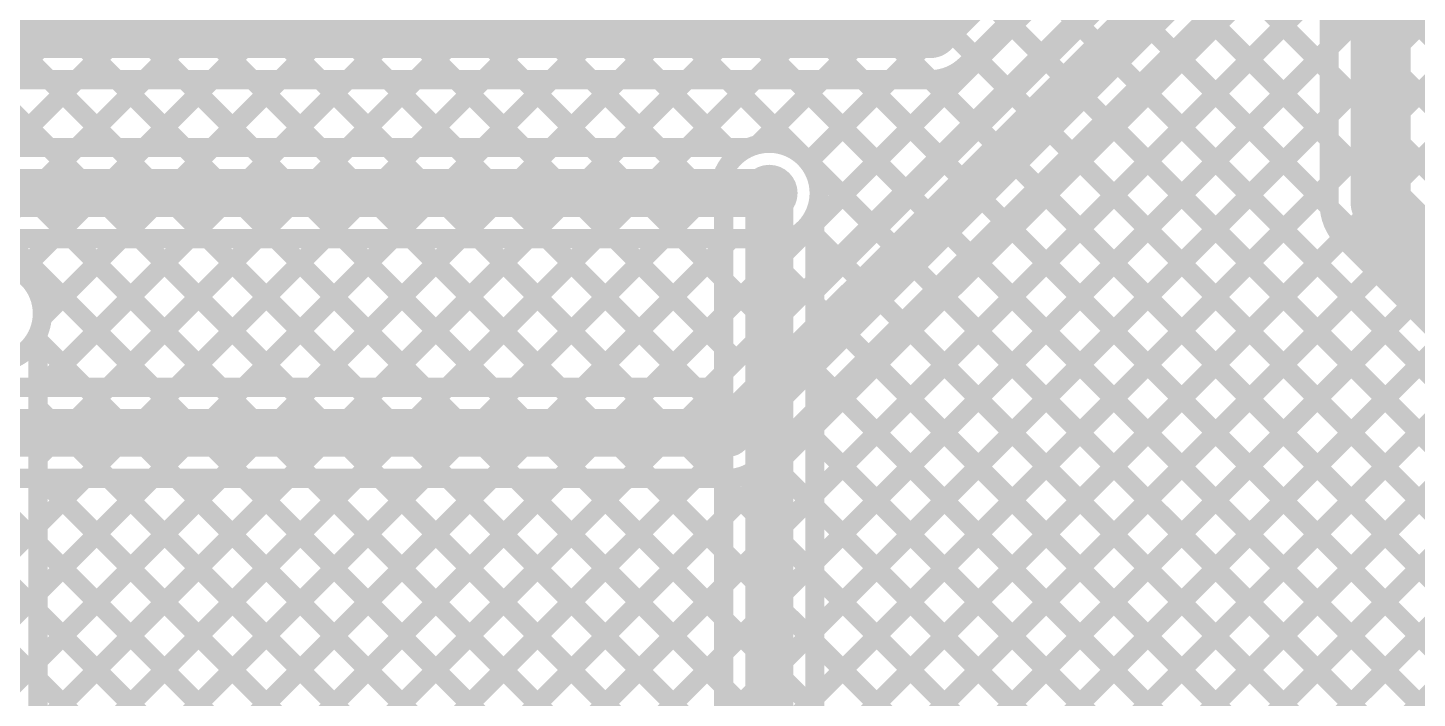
# Model space of a CAD drawing. Header units: millimetres. Extents: x -0.08 to 7.12, y -0.08 to 3.98.
# Drawn here: x 5.116 to 5.695, y 2.919 to 3.199 of the extents above; entities that cross this region are included whole.
import ezdxf

# ---------------------------------------------------------------- set-up
doc = ezdxf.new("R2010")
doc.units = ezdxf.units.MM
doc.header["$MEASUREMENT"] = 0
for name, color, linetype in [('BottomLayer', 5, 'Continuous'), ('TopLayer', 1, 'Continuous'), ('ViaHoleLayer', 16, 'Continuous')]:
    doc.layers.add(name, color=color, linetype=linetype)

msp = doc.modelspace()

# ---------------------------------------------------------------- hatches: boundary and pattern name
at = {"layer": 'BottomLayer'}
h = msp.add_hatch(color=5, dxfattribs=at)
edge = h.paths.add_edge_path()
edge.add_arc((5.425, 3.1302), 0.01181, 0, 360)
at = {"layer": 'TopLayer'}
h = msp.add_hatch(color=1, dxfattribs=at)
edge = h.paths.add_edge_path()
edge.add_arc((5.425, 3.1302), 0.01181, 0, 360)
at = {"layer": 'ViaHoleLayer'}
h = msp.add_hatch(color=16, dxfattribs=at)
edge = h.paths.add_edge_path()
edge.add_arc((5.425, 3.1302), 0.00591, 0, 360)

# ---------------------------------------------------------------- linework, layer by layer
at = {"layer": 'BottomLayer'}
for points, const_width in [([(5.68, 3.126), (5.68, 3.6)], 0.025), ([(5.492, 3.199), (5.646, 3.353)], 0.025), ([(5.5072, 3.1838), (5.6585, 3.33509)], 0.008), ([(5.6585, 3.126), (5.6585, 3.33509)], 0.008), ([(5.37554, 3.0492), (5.6585, 3.33216)], 0.008), ([(4.82251, 2.41132), (5.6585, 3.24731)], 0.008), ([(5.39993, 3.0492), (5.60036, 3.24963)], 0.008), ([(5.4078, 3.0302), (5.6198, 3.2422)], 0.02), ([(4.8508, 2.41132), (5.6585, 3.21902)], 0.008), ([(5.42127, 3.01679), (5.62723, 3.22276)], 0.008), ([(5.53901, 3.2156), (5.55267, 3.20194)], 0.008), ([(5.62197, 3.21749), (5.6585, 3.18096)], 0.008), ([(4.477, 3.199), (5.492, 3.199)], 0.025), ([(5.52486, 3.20146), (5.53853, 3.18779)], 0.008), ([(5.60783, 3.20335), (5.6585, 3.15268)], 0.008), ([(4.87908, 2.41132), (5.6585, 3.19074)], 0.008), ([(5.59368, 3.18921), (5.65857, 3.12433)], 0.008), ([(5.51072, 3.18732), (5.52439, 3.17365)], 0.008), ([(4.48591, 3.1775), (5.492, 3.1775)], 0.008), ([(5.09627, 3.1775), (5.12458, 3.1492)], 0.008), ([(5.10784, 3.1492), (5.13614, 3.1775)], 0.008), ([(5.12456, 3.1775), (5.15286, 3.1492)], 0.008), ([(5.13612, 3.1492), (5.16443, 3.1775)], 0.008), ([(5.15284, 3.1775), (5.18115, 3.1492)], 0.008), ([(5.16441, 3.1492), (5.19271, 3.1775)], 0.008), ([(5.18113, 3.1775), (5.20943, 3.1492)], 0.008), ([(5.19269, 3.1492), (5.221, 3.1775)], 0.008), ([(5.20941, 3.1775), (5.23771, 3.1492)], 0.008), ([(5.22098, 3.1492), (5.24928, 3.1775)], 0.008), ([(5.2377, 3.1775), (5.266, 3.1492)], 0.008), ([(5.24926, 3.1492), (5.27756, 3.1775)], 0.008), ([(5.26598, 3.1775), (5.29428, 3.1492)], 0.008), ([(5.27755, 3.1492), (5.30585, 3.1775)], 0.008), ([(5.29426, 3.1775), (5.32257, 3.1492)], 0.008), ([(5.30583, 3.1492), (5.33413, 3.1775)], 0.008), ([(5.32255, 3.1775), (5.35085, 3.1492)], 0.008), ([(5.33411, 3.1492), (5.36242, 3.1775)], 0.008), ([(5.35083, 3.1775), (5.37914, 3.1492)], 0.008), ([(5.3624, 3.1492), (5.3907, 3.1775)], 0.008), ([(5.37912, 3.1775), (5.40742, 3.1492)], 0.008), ([(5.39068, 3.1492), (5.41899, 3.1775)], 0.008), ([(5.4074, 3.1775), (5.46782, 3.11708)], 0.008), ([(5.42022, 3.15045), (5.44727, 3.1775)], 0.008), ([(5.43569, 3.1775), (5.48196, 3.13122)], 0.008), ([(5.44125, 3.1432), (5.47555, 3.1775)], 0.008), ([(5.46397, 3.1775), (5.4961, 3.14537)], 0.008), ([(5.49225, 3.1775), (5.51025, 3.15951)], 0.008), ([(5.57954, 3.17507), (6.38901, 2.3656)], 0.008), ([(4.90736, 2.41132), (5.6585, 3.16246)], 0.008), ([(5.5654, 3.16092), (6.38901, 2.33731)], 0.008), ([(4.64329, 3.1492), (5.41651, 3.1492)], 0.008), ([(5.55126, 3.14678), (6.38901, 2.30903)], 0.008), ([(4.6348, 3.1302), (5.425, 3.1302)], 0.02), ([(4.93565, 2.41132), (5.6585, 3.13417)], 0.008), ([(5.53712, 3.13264), (6.807, 1.86275)], 0.008), ([(5.68, 3.126), (6.2065, 2.5995)], 0.025), ([(5.44041, 3.11621), (5.45368, 3.10294)], 0.008), ([(5.52297, 3.1185), (6.807, 1.83447)], 0.008), ([(4.64329, 3.1112), (5.41651, 3.1112)], 0.008), ([(4.96393, 2.41132), (5.66412, 3.11151)], 0.008), ([(5.10602, 3.1112), (5.16802, 3.0492)], 0.008), ([(5.11253, 3.09732), (5.12641, 3.1112)], 0.008), ([(5.12098, 3.0492), (5.18298, 3.1112)], 0.008), ([(5.12174, 3.07824), (5.15469, 3.1112)], 0.008), ([(5.13429, 3.1112), (5.19629, 3.0492)], 0.008), ([(5.14926, 3.0492), (5.21126, 3.1112)], 0.008), ([(5.16258, 3.1112), (5.22458, 3.0492)], 0.008), ([(5.17755, 3.0492), (5.23955, 3.1112)], 0.008), ([(5.19086, 3.1112), (5.25286, 3.0492)], 0.008), ([(5.20583, 3.0492), (5.26783, 3.1112)], 0.008), ([(5.21915, 3.1112), (5.28115, 3.0492)], 0.008), ([(5.23411, 3.0492), (5.29611, 3.1112)], 0.008), ([(5.24743, 3.1112), (5.30943, 3.0492)], 0.008), ([(5.2624, 3.0492), (5.3244, 3.1112)], 0.008), ([(5.27571, 3.1112), (5.33771, 3.0492)], 0.008), ([(5.29068, 3.0492), (5.35268, 3.1112)], 0.008), ([(5.304, 3.1112), (5.366, 3.0492)], 0.008), ([(5.31897, 3.0492), (5.38097, 3.1112)], 0.008), ([(5.33228, 3.1112), (5.39428, 3.0492)], 0.008), ([(5.34725, 3.0492), (5.40925, 3.1112)], 0.008), ([(5.36057, 3.1112), (5.41125, 3.06051)], 0.008), ([(5.38885, 3.1112), (5.42539, 3.07466)], 0.008), ([(5.41758, 3.11075), (5.43953, 3.0888)], 0.008), ([(5.6648, 3.1108), (6.1913, 2.5843)], 0.008), ([(5.50883, 3.10435), (6.807, 1.80619)], 0.008), ([(4.99222, 2.41132), (5.67825, 3.09735)], 0.008), ([(5.49469, 3.09021), (6.807, 1.7779)], 0.008), ([(5.0205, 2.41132), (5.69239, 3.08321)], 0.008), ([(5.48055, 3.07607), (6.807, 1.74962)], 0.008), ([(5.04879, 2.41132), (5.70653, 3.06906)], 0.008), ([(5.11914, 3.06979), (5.13973, 3.0492)], 0.008), ([(5.4664, 3.06193), (6.807, 1.72133)], 0.008), ([(5.07707, 2.41132), (5.72067, 3.05492)], 0.008), ([(4.64329, 3.0492), (5.39993, 3.0492)], 0.008), ([(5.45226, 3.04779), (6.807, 1.69305)], 0.008), ([(5.10535, 2.41132), (5.73481, 3.04078)], 0.008), ([(4.6348, 3.0302), (5.4078, 3.0302)], 0.02), ([(5.43812, 3.03364), (6.227, 2.24476)], 0.008), ([(5.13364, 2.41132), (5.74896, 3.02664)], 0.008), ([(5.42398, 3.0195), (6.20248, 2.241)], 0.008), ([(4.53967, 2.41132), (5.13955, 3.0112)], 0.008), ([(4.56795, 2.41132), (5.16783, 3.0112)], 0.008), ([(4.59624, 2.41132), (5.19611, 3.0112)], 0.008), ([(4.62452, 2.41132), (5.2244, 3.0112)], 0.008), ([(4.64329, 3.0112), (5.4078, 3.0112)], 0.008), ([(4.65281, 2.41132), (5.25268, 3.0112)], 0.008), ([(4.68109, 2.41132), (5.28097, 3.0112)], 0.008), ([(4.70937, 2.41132), (5.30925, 3.0112)], 0.008), ([(4.73766, 2.41132), (5.33754, 3.0112)], 0.008), ([(4.76594, 2.41132), (5.36582, 3.0112)], 0.008), ([(4.79423, 2.41132), (5.3941, 3.0112)], 0.008), ([(5.03631, 3.0112), (5.80651, 2.241)], 0.008), ([(5.06459, 3.0112), (5.83479, 2.241)], 0.008), ([(5.09288, 3.0112), (5.86308, 2.241)], 0.008), ([(5.12116, 3.0112), (5.89136, 2.241)], 0.008), ([(5.14945, 3.0112), (5.91964, 2.241)], 0.008), ([(5.16192, 2.41132), (5.7631, 3.0125)], 0.008), ([(5.17773, 3.0112), (5.94793, 2.241)], 0.008), ([(5.20602, 3.0112), (5.97621, 2.241)], 0.008), ([(5.23429, 3.0112), (6.00449, 2.241)], 0.008), ([(5.26258, 3.0112), (6.03277, 2.241)], 0.008), ([(5.29086, 3.0112), (6.06106, 2.241)], 0.008), ([(5.31915, 3.0112), (6.08934, 2.241)], 0.008), ([(5.34743, 3.0112), (6.11763, 2.241)], 0.008), ([(5.37571, 3.0112), (6.14591, 2.241)], 0.008), ([(5.404, 3.0112), (6.1742, 2.241)], 0.008), ([(5.19021, 2.41132), (5.77724, 2.99835)], 0.008)]:
    msp.add_lwpolyline(points, dxfattribs=dict(at, const_width=const_width))
for points, const_width in [([(5.48575, 3.199, 1), (5.49825, 3.199, 1)], 0.0125), ([(5.48575, 3.199, 1), (5.49825, 3.199, 1)], 0.0125), ([(5.52286, 3.20146, 1), (5.52686, 3.20146, 1)], 0.004), ([(5.55067, 3.20194, 1), (5.55467, 3.20194, 1)], 0.004), ([(5.59168, 3.18921, 1), (5.59568, 3.18921, 1)], 0.004), ([(5.6565, 3.19074, 1), (5.6605, 3.19074, 1)], 0.004), ([(5.5052, 3.1838, 1), (5.5092, 3.1838, 1)], 0.004), ([(5.5052, 3.1838, 1), (5.5092, 3.1838, 1)], 0.004), ([(5.5052, 3.1838, 1), (5.5092, 3.1838, 1)], 0.004), ([(5.50872, 3.18732, 1), (5.51272, 3.18732, 1)], 0.004), ([(5.53653, 3.18779, 1), (5.54053, 3.18779, 1)], 0.004), ([(5.6565, 3.18096, 1), (5.6605, 3.18096, 1)], 0.004), ([(5.12256, 3.1775, 1), (5.12656, 3.1775, 1)], 0.004), ([(5.13414, 3.1775, 1), (5.13814, 3.1775, 1)], 0.004), ([(5.15084, 3.1775, 1), (5.15484, 3.1775, 1)], 0.004), ([(5.16243, 3.1775, 1), (5.16643, 3.1775, 1)], 0.004), ([(5.17913, 3.1775, 1), (5.18313, 3.1775, 1)], 0.004), ([(5.19071, 3.1775, 1), (5.19471, 3.1775, 1)], 0.004), ([(5.20741, 3.1775, 1), (5.21141, 3.1775, 1)], 0.004), ([(5.219, 3.1775, 1), (5.223, 3.1775, 1)], 0.004), ([(5.2357, 3.1775, 1), (5.2397, 3.1775, 1)], 0.004), ([(5.24728, 3.1775, 1), (5.25128, 3.1775, 1)], 0.004), ([(5.26398, 3.1775, 1), (5.26798, 3.1775, 1)], 0.004), ([(5.27556, 3.1775, 1), (5.27956, 3.1775, 1)], 0.004), ([(5.29226, 3.1775, 1), (5.29626, 3.1775, 1)], 0.004), ([(5.30385, 3.1775, 1), (5.30785, 3.1775, 1)], 0.004), ([(5.32055, 3.1775, 1), (5.32455, 3.1775, 1)], 0.004), ([(5.33213, 3.1775, 1), (5.33613, 3.1775, 1)], 0.004), ([(5.34883, 3.1775, 1), (5.35283, 3.1775, 1)], 0.004), ([(5.36042, 3.1775, 1), (5.36442, 3.1775, 1)], 0.004), ([(5.37712, 3.1775, 1), (5.38112, 3.1775, 1)], 0.004), ([(5.3887, 3.1775, 1), (5.3927, 3.1775, 1)], 0.004), ([(5.4054, 3.1775, 1), (5.4094, 3.1775, 1)], 0.004), ([(5.41699, 3.1775, 1), (5.42099, 3.1775, 1)], 0.004), ([(5.43369, 3.1775, 1), (5.43769, 3.1775, 1)], 0.004), ([(5.44527, 3.1775, 1), (5.44927, 3.1775, 1)], 0.004), ([(5.46197, 3.1775, 1), (5.46597, 3.1775, 1)], 0.004), ([(5.47355, 3.1775, 1), (5.47755, 3.1775, 1)], 0.004), ([(5.49, 3.1775, 1), (5.494, 3.1775, 1)], 0.004), ([(5.49, 3.1775, 1), (5.494, 3.1775, 1)], 0.004), ([(5.49, 3.1775, 1), (5.494, 3.1775, 1)], 0.004), ([(5.49025, 3.1775, 1), (5.49425, 3.1775, 1)], 0.004), ([(5.52239, 3.17365, 1), (5.52639, 3.17365, 1)], 0.004), ([(5.57754, 3.17507, 1), (5.58154, 3.17507, 1)], 0.004), ([(5.5634, 3.16092, 1), (5.5674, 3.16092, 1)], 0.004), ([(5.6565, 3.16246, 1), (5.6605, 3.16246, 1)], 0.004), ([(5.50825, 3.15951, 1), (5.51225, 3.15951, 1)], 0.004), ([(5.12258, 3.1492, 1), (5.12658, 3.1492, 1)], 0.004), ([(5.13412, 3.1492, 1), (5.13812, 3.1492, 1)], 0.004), ([(5.15086, 3.1492, 1), (5.15486, 3.1492, 1)], 0.004), ([(5.16241, 3.1492, 1), (5.16641, 3.1492, 1)], 0.004), ([(5.17915, 3.1492, 1), (5.18315, 3.1492, 1)], 0.004), ([(5.19069, 3.1492, 1), (5.19469, 3.1492, 1)], 0.004), ([(5.20743, 3.1492, 1), (5.21143, 3.1492, 1)], 0.004), ([(5.21898, 3.1492, 1), (5.22298, 3.1492, 1)], 0.004), ([(5.23571, 3.1492, 1), (5.23971, 3.1492, 1)], 0.004), ([(5.24726, 3.1492, 1), (5.25126, 3.1492, 1)], 0.004), ([(5.264, 3.1492, 1), (5.268, 3.1492, 1)], 0.004), ([(5.27555, 3.1492, 1), (5.27955, 3.1492, 1)], 0.004), ([(5.29228, 3.1492, 1), (5.29628, 3.1492, 1)], 0.004), ([(5.30383, 3.1492, 1), (5.30783, 3.1492, 1)], 0.004), ([(5.32057, 3.1492, 1), (5.32457, 3.1492, 1)], 0.004), ([(5.33211, 3.1492, 1), (5.33611, 3.1492, 1)], 0.004), ([(5.34885, 3.1492, 1), (5.35285, 3.1492, 1)], 0.004), ([(5.3604, 3.1492, 1), (5.3644, 3.1492, 1)], 0.004), ([(5.37714, 3.1492, 1), (5.38114, 3.1492, 1)], 0.004), ([(5.38868, 3.1492, 1), (5.39268, 3.1492, 1)], 0.004), ([(5.40542, 3.1492, 1), (5.40942, 3.1492, 1)], 0.004), ([(5.41451, 3.1492, 1), (5.41851, 3.1492, 1)], 0.004), ([(5.41451, 3.1492, 1), (5.41851, 3.1492, 1)], 0.004), ([(5.41822, 3.15045, 1), (5.42222, 3.15045, 1)], 0.004), ([(5.6565, 3.15268, 1), (5.6605, 3.15268, 1)], 0.004), ([(5.43925, 3.1432, 1), (5.44325, 3.1432, 1)], 0.004), ([(5.4941, 3.14537, 1), (5.4981, 3.14537, 1)], 0.004), ([(5.54926, 3.14678, 1), (5.55326, 3.14678, 1)], 0.004), ([(5.42, 3.1302, 1), (5.43, 3.1302, 1)], 0.01), ([(5.47996, 3.13122, 1), (5.48396, 3.13122, 1)], 0.004), ([(5.53512, 3.13264, 1), (5.53912, 3.13264, 1)], 0.004), ([(5.6565, 3.13417, 1), (5.6605, 3.13417, 1)], 0.004), ([(5.67375, 3.126, 1), (5.68625, 3.126, 1)], 0.0125), ([(5.67375, 3.126, 1), (5.68625, 3.126, 1)], 0.0125), ([(5.44381, 3.1302, 1), (5.44781, 3.1302, 1)], 0.004), ([(5.44381, 3.1302, 1), (5.44781, 3.1302, 1)], 0.004), ([(5.6565, 3.126, 1), (5.6605, 3.126, 1)], 0.004), ([(5.6565, 3.126, 1), (5.6605, 3.126, 1)], 0.004), ([(5.6565, 3.126, 1), (5.6605, 3.126, 1)], 0.004), ([(5.65657, 3.12433, 1), (5.66057, 3.12433, 1)], 0.004), ([(5.43841, 3.11621, 1), (5.44241, 3.11621, 1)], 0.004), ([(5.46582, 3.11708, 1), (5.46982, 3.11708, 1)], 0.004), ([(5.52097, 3.1185, 1), (5.52497, 3.1185, 1)], 0.004), ([(5.12441, 3.1112, 1), (5.12841, 3.1112, 1)], 0.004), ([(5.13229, 3.1112, 1), (5.13629, 3.1112, 1)], 0.004), ([(5.15269, 3.1112, 1), (5.15669, 3.1112, 1)], 0.004), ([(5.16058, 3.1112, 1), (5.16458, 3.1112, 1)], 0.004), ([(5.18098, 3.1112, 1), (5.18498, 3.1112, 1)], 0.004), ([(5.18886, 3.1112, 1), (5.19286, 3.1112, 1)], 0.004), ([(5.20926, 3.1112, 1), (5.21326, 3.1112, 1)], 0.004), ([(5.21715, 3.1112, 1), (5.22115, 3.1112, 1)], 0.004), ([(5.23755, 3.1112, 1), (5.24155, 3.1112, 1)], 0.004), ([(5.24543, 3.1112, 1), (5.24943, 3.1112, 1)], 0.004), ([(5.26583, 3.1112, 1), (5.26983, 3.1112, 1)], 0.004), ([(5.27371, 3.1112, 1), (5.27771, 3.1112, 1)], 0.004), ([(5.29411, 3.1112, 1), (5.29811, 3.1112, 1)], 0.004), ([(5.302, 3.1112, 1), (5.306, 3.1112, 1)], 0.004), ([(5.3224, 3.1112, 1), (5.3264, 3.1112, 1)], 0.004), ([(5.33028, 3.1112, 1), (5.33428, 3.1112, 1)], 0.004), ([(5.35068, 3.1112, 1), (5.35468, 3.1112, 1)], 0.004), ([(5.35857, 3.1112, 1), (5.36257, 3.1112, 1)], 0.004), ([(5.37897, 3.1112, 1), (5.38297, 3.1112, 1)], 0.004), ([(5.38685, 3.1112, 1), (5.39085, 3.1112, 1)], 0.004), ([(5.40725, 3.1112, 1), (5.41125, 3.1112, 1)], 0.004), ([(5.41451, 3.1112, 1), (5.41851, 3.1112, 1)], 0.004), ([(5.41451, 3.1112, 1), (5.41851, 3.1112, 1)], 0.004), ([(5.41558, 3.11075, 1), (5.41958, 3.11075, 1)], 0.004), ([(5.66212, 3.11151, 1), (5.66612, 3.11151, 1)], 0.004), ([(5.6628, 3.1108, 1), (5.6668, 3.1108, 1)], 0.004), ([(5.6628, 3.1108, 1), (5.6668, 3.1108, 1)], 0.004), ([(5.6628, 3.1108, 1), (5.6668, 3.1108, 1)], 0.004), ([(5.45168, 3.10294, 1), (5.45568, 3.10294, 1)], 0.004), ([(5.50683, 3.10435, 1), (5.51083, 3.10435, 1)], 0.004), ([(5.11053, 3.09732, 1), (5.11453, 3.09732, 1)], 0.004), ([(5.67625, 3.09735, 1), (5.68025, 3.09735, 1)], 0.004), ([(5.43753, 3.0888, 1), (5.44153, 3.0888, 1)], 0.004), ([(5.49269, 3.09021, 1), (5.49669, 3.09021, 1)], 0.004), ([(5.11981, 3.08, 1), (5.12381, 3.08, 1)], 0.004), ([(5.11981, 3.08, 1), (5.12381, 3.08, 1)], 0.004), ([(5.69039, 3.08321, 1), (5.69439, 3.08321, 1)], 0.004), ([(5.11974, 3.07824, 1), (5.12374, 3.07824, 1)], 0.004), ([(5.42339, 3.07466, 1), (5.42739, 3.07466, 1)], 0.004), ([(5.47855, 3.07607, 1), (5.48255, 3.07607, 1)], 0.004), ([(5.11714, 3.06979, 1), (5.12114, 3.06979, 1)], 0.004), ([(5.4644, 3.06193, 1), (5.4684, 3.06193, 1)], 0.004), ([(5.40925, 3.06051, 1), (5.41325, 3.06051, 1)], 0.004), ([(5.11898, 3.0492, 1), (5.12298, 3.0492, 1)], 0.004), ([(5.13773, 3.0492, 1), (5.14173, 3.0492, 1)], 0.004), ([(5.14726, 3.0492, 1), (5.15126, 3.0492, 1)], 0.004), ([(5.16602, 3.0492, 1), (5.17002, 3.0492, 1)], 0.004), ([(5.17555, 3.0492, 1), (5.17955, 3.0492, 1)], 0.004), ([(5.19429, 3.0492, 1), (5.19829, 3.0492, 1)], 0.004), ([(5.20383, 3.0492, 1), (5.20783, 3.0492, 1)], 0.004), ([(5.22258, 3.0492, 1), (5.22658, 3.0492, 1)], 0.004), ([(5.23211, 3.0492, 1), (5.23611, 3.0492, 1)], 0.004), ([(5.25086, 3.0492, 1), (5.25486, 3.0492, 1)], 0.004), ([(5.2604, 3.0492, 1), (5.2644, 3.0492, 1)], 0.004), ([(5.27915, 3.0492, 1), (5.28315, 3.0492, 1)], 0.004), ([(5.28868, 3.0492, 1), (5.29268, 3.0492, 1)], 0.004), ([(5.30743, 3.0492, 1), (5.31143, 3.0492, 1)], 0.004), ([(5.31697, 3.0492, 1), (5.32097, 3.0492, 1)], 0.004), ([(5.33571, 3.0492, 1), (5.33971, 3.0492, 1)], 0.004), ([(5.34525, 3.0492, 1), (5.34925, 3.0492, 1)], 0.004), ([(5.364, 3.0492, 1), (5.368, 3.0492, 1)], 0.004), ([(5.37354, 3.0492, 1), (5.37754, 3.0492, 1)], 0.004), ([(5.39228, 3.0492, 1), (5.39628, 3.0492, 1)], 0.004), ([(5.39793, 3.0492, 1), (5.40193, 3.0492, 1)], 0.004), ([(5.39793, 3.0492, 1), (5.40193, 3.0492, 1)], 0.004), ([(5.45026, 3.04779, 1), (5.45426, 3.04779, 1)], 0.004), ([(5.4028, 3.0302, 1), (5.4128, 3.0302, 1)], 0.01), ([(5.4028, 3.0302, 1), (5.4128, 3.0302, 1)], 0.01), ([(5.43612, 3.03364, 1), (5.44012, 3.03364, 1)], 0.004), ([(5.41924, 3.01676, 1), (5.42324, 3.01676, 1)], 0.004), ([(5.41927, 3.01679, 1), (5.42327, 3.01679, 1)], 0.004), ([(5.41927, 3.01679, 1), (5.42327, 3.01679, 1)], 0.004), ([(5.42198, 3.0195, 1), (5.42598, 3.0195, 1)], 0.004), ([(5.11916, 3.0112, 1), (5.12316, 3.0112, 1)], 0.004), ([(5.13755, 3.0112, 1), (5.14155, 3.0112, 1)], 0.004), ([(5.14745, 3.0112, 1), (5.15145, 3.0112, 1)], 0.004), ([(5.16583, 3.0112, 1), (5.16983, 3.0112, 1)], 0.004), ([(5.17573, 3.0112, 1), (5.17973, 3.0112, 1)], 0.004), ([(5.19411, 3.0112, 1), (5.19811, 3.0112, 1)], 0.004), ([(5.20402, 3.0112, 1), (5.20802, 3.0112, 1)], 0.004), ([(5.2224, 3.0112, 1), (5.2264, 3.0112, 1)], 0.004), ([(5.23229, 3.0112, 1), (5.23629, 3.0112, 1)], 0.004), ([(5.25068, 3.0112, 1), (5.25468, 3.0112, 1)], 0.004), ([(5.26058, 3.0112, 1), (5.26458, 3.0112, 1)], 0.004), ([(5.27897, 3.0112, 1), (5.28297, 3.0112, 1)], 0.004), ([(5.28886, 3.0112, 1), (5.29286, 3.0112, 1)], 0.004), ([(5.30725, 3.0112, 1), (5.31125, 3.0112, 1)], 0.004), ([(5.31715, 3.0112, 1), (5.32115, 3.0112, 1)], 0.004), ([(5.33554, 3.0112, 1), (5.33954, 3.0112, 1)], 0.004), ([(5.34543, 3.0112, 1), (5.34943, 3.0112, 1)], 0.004), ([(5.36382, 3.0112, 1), (5.36782, 3.0112, 1)], 0.004), ([(5.37371, 3.0112, 1), (5.37771, 3.0112, 1)], 0.004), ([(5.3921, 3.0112, 1), (5.3961, 3.0112, 1)], 0.004), ([(5.402, 3.0112, 1), (5.406, 3.0112, 1)], 0.004), ([(5.4058, 3.0112, 1), (5.4098, 3.0112, 1)], 0.004), ([(5.4058, 3.0112, 1), (5.4098, 3.0112, 1)], 0.004), ([(5.4058, 3.0112, 1), (5.4098, 3.0112, 1)], 0.004)]:
    msp.add_lwpolyline(points, format="xyb", close=True, dxfattribs=dict(at, const_width=const_width))
at = {"layer": 'BottomLayer', "const_width": 0.008}
for points in [[(5.5072, 3.1838, -0.198912), (5.492, 3.1775)], [(5.5072, 3.1838, -0.198912), (5.492, 3.1775)], [(5.41651, 3.1492, -0.543406), (5.44581, 3.1302)], [(5.44581, 3.1302, -0.543406), (5.41651, 3.1112)], [(5.6648, 3.1108, -0.198912), (5.6585, 3.126)], [(5.6648, 3.1108, -0.198912), (5.6585, 3.126)], [(5.09251, 3.099, -0.543406), (5.12181, 3.08)], [(5.12181, 3.08, -0.543406), (5.09251, 3.061)], [(5.42127, 3.01679, -0.199451), (5.4078, 3.0112)], [(5.42124, 3.01676, -0.198912), (5.4078, 3.0112)]]:
    msp.add_lwpolyline(points, format="xyb", dxfattribs=at)
at = {"layer": 'TopLayer'}
for points, const_width in [([(5.11253, 3.09732), (5.59621, 3.581)], 0.008), ([(5.12, 3.04822), (5.65278, 3.581)], 0.008), ([(5.12174, 3.07824), (5.6245, 3.581)], 0.008), ([(5.12, 2.96337), (5.72354, 3.56691)], 0.008), ([(5.12, 2.99165), (5.69525, 3.56691)], 0.008), ([(5.12, 2.93508), (5.75182, 3.56691)], 0.008), ([(5.12, 3.01994), (5.66697, 3.56691)], 0.008), ([(4.79086, 3.5112), (5.406, 2.89606)], 0.008), ([(4.81915, 3.5112), (5.406, 2.92434)], 0.008), ([(4.84743, 3.5112), (5.406, 2.95263)], 0.008), ([(4.87571, 3.5112), (5.406, 2.98091)], 0.008), ([(4.904, 3.5112), (5.406, 3.0092)], 0.008), ([(4.93228, 3.5112), (5.406, 3.03748)], 0.008), ([(4.96057, 3.5112), (5.406, 3.06576)], 0.008), ([(4.9625, 3.00386), (5.46984, 3.5112)], 0.008), ([(4.9625, 2.97557), (5.49812, 3.5112)], 0.008), ([(4.9625, 3.03214), (5.44156, 3.5112)], 0.008), ([(4.98885, 3.5112), (5.406, 3.09405)], 0.008), ([(5.01714, 3.5112), (5.40556, 3.12278)], 0.008), ([(5.04542, 3.5112), (5.41101, 3.14561)], 0.008), ([(5.0737, 3.5112), (6.43375, 2.15115)], 0.008), ([(5.10199, 3.5112), (6.4395, 2.17369)], 0.008), ([(5.13027, 3.5112), (6.4395, 2.20197)], 0.008), ([(5.15856, 3.5112), (6.4395, 2.23025)], 0.008), ([(5.18684, 3.5112), (6.38901, 2.30903)], 0.008), ([(5.21513, 3.5112), (6.38901, 2.33731)], 0.008), ([(5.24341, 3.5112), (6.38901, 2.3656)], 0.008), ([(5.27169, 3.5112), (6.38901, 2.39388)], 0.008), ([(5.29998, 3.5112), (6.38901, 2.42217)], 0.008), ([(5.12, 2.9068), (5.57261, 3.3594)], 0.008), ([(5.12, 2.87851), (5.58491, 3.34342)], 0.008), ([(5.42022, 3.15045), (5.61127, 3.3415)], 0.008), ([(5.44125, 3.1432), (5.63955, 3.3415)], 0.008), ([(5.444, 3.11766), (5.66784, 3.3415)], 0.008), ([(5.444, 2.6934), (6.0921, 3.3415)], 0.008), ([(5.444, 2.66511), (6.12039, 3.3415)], 0.008), ([(4.9745, 3.29927), (5.406, 2.86777)], 0.008), ([(4.9745, 3.27099), (5.406, 2.83949)], 0.008), ([(4.96321, 3.254), (5.406, 2.81121)], 0.008), ([(5.444, 3.08938), (5.59836, 3.24373)], 0.008), ([(5.444, 3.06109), (5.60748, 3.22458)], 0.008), ([(5.444, 2.94795), (5.71674, 3.2207)], 0.008), ([(5.444, 2.91967), (5.74503, 3.2207)], 0.008), ([(5.444, 2.89139), (5.77331, 3.2207)], 0.008), ([(5.444, 2.97624), (5.68846, 3.2207)], 0.008), ([(5.444, 2.8631), (5.80159, 3.2207)], 0.008), ([(5.444, 3.00452), (5.66017, 3.2207)], 0.008), ([(5.444, 3.03281), (5.63189, 3.2207)], 0.008), ([(5.444, 2.80653), (5.85816, 3.2207)], 0.008), ([(5.444, 2.83482), (5.82988, 3.2207)], 0.008), ([(5.444, 2.72168), (5.94302, 3.2207)], 0.008), ([(5.444, 2.74996), (5.91473, 3.2207)], 0.008), ([(5.444, 2.77825), (5.88645, 3.2207)], 0.008), ([(5.61874, 3.22072), (6.40447, 2.43499)], 0.008), ([(5.64705, 3.2207), (6.43275, 2.43499)], 0.008), ([(5.67533, 3.2207), (6.29998, 2.59605)], 0.008), ([(5.12, 2.85023), (5.40474, 3.13497)], 0.008), ([(5.425, 2.514), (5.425, 3.1302)], 0.02), ([(5.406, 2.514), (5.406, 3.12171)], 0.008), ([(5.444, 2.52187), (5.444, 3.12171)], 0.008), ([(5.444, 3.11262), (6.41961, 2.13701)], 0.008), ([(5.12, 2.82195), (5.406, 3.10795)], 0.008), ([(5.12, 2.79366), (5.406, 3.07966)], 0.008), ([(5.444, 3.08433), (6.40546, 2.12287)], 0.008), ([(5.12, 2.21687), (5.12, 3.07151)], 0.008), ([(5.12, 3.06893), (5.406, 2.78293)], 0.008), ([(5.444, 3.05605), (6.39132, 2.10873)], 0.008), ([(5.12, 2.76538), (5.406, 3.05138)], 0.008), ([(5.12, 3.04064), (5.406, 2.75464)], 0.008), ([(5.444, 3.02776), (6.227, 2.24476)], 0.008), ([(5.12, 2.73709), (5.406, 3.02309)], 0.008), ([(5.12, 3.01236), (5.406, 2.72636)], 0.008), ([(5.444, 2.99948), (6.19531, 2.24817)], 0.008), ([(5.12, 2.70881), (5.406, 2.99481)], 0.008), ([(5.12, 2.98408), (5.406, 2.69808)], 0.008), ([(5.444, 2.9712), (6.16702, 2.24817)], 0.008), ([(5.12, 2.68052), (5.406, 2.96652)], 0.008), ([(5.12, 2.95579), (5.406, 2.66979)], 0.008), ([(5.444, 2.94291), (6.13874, 2.24817)], 0.008), ([(5.12, 2.65224), (5.406, 2.93824)], 0.008), ([(5.12, 2.92751), (5.406, 2.64151)], 0.008)]:
    msp.add_lwpolyline(points, dxfattribs=dict(at, const_width=const_width))
at = {"layer": 'TopLayer', "const_width": 0.008}
for points in [[(5.406, 3.12171, -1.235776), (5.44581, 3.1302)], [(5.44581, 3.1302, -0.105456), (5.444, 3.12171)], [(5.082, 3.07151, -1.235776), (5.12181, 3.08)], [(5.12181, 3.08, -0.105456), (5.12, 3.07151)]]:
    msp.add_lwpolyline(points, format="xyb", dxfattribs=at)
at = {"layer": 'TopLayer'}
for points, const_width in [([(5.41822, 3.15045, 1), (5.42222, 3.15045, 1)], 0.004), ([(5.40901, 3.14561, 1), (5.41301, 3.14561, 1)], 0.004), ([(5.43925, 3.1432, 1), (5.44325, 3.1432, 1)], 0.004), ([(5.40274, 3.13497, 1), (5.40674, 3.13497, 1)], 0.004), ([(5.42, 3.1302, 1), (5.43, 3.1302, 1)], 0.01), ([(5.44381, 3.1302, 1), (5.44781, 3.1302, 1)], 0.004), ([(5.44381, 3.1302, 1), (5.44781, 3.1302, 1)], 0.004), ([(5.40356, 3.12278, 1), (5.40756, 3.12278, 1)], 0.004), ([(5.404, 3.12171, 1), (5.408, 3.12171, 1)], 0.004), ([(5.404, 3.12171, 1), (5.408, 3.12171, 1)], 0.004), ([(5.442, 3.12171, 1), (5.446, 3.12171, 1)], 0.004), ([(5.442, 3.12171, 1), (5.446, 3.12171, 1)], 0.004), ([(5.442, 3.11766, 1), (5.446, 3.11766, 1)], 0.004), ([(5.442, 3.11262, 1), (5.446, 3.11262, 1)], 0.004), ([(5.404, 3.10795, 1), (5.408, 3.10795, 1)], 0.004), ([(5.11053, 3.09732, 1), (5.11453, 3.09732, 1)], 0.004), ([(5.404, 3.09405, 1), (5.408, 3.09405, 1)], 0.004), ([(5.442, 3.08938, 1), (5.446, 3.08938, 1)], 0.004), ([(5.11981, 3.08, 1), (5.12381, 3.08, 1)], 0.004), ([(5.11981, 3.08, 1), (5.12381, 3.08, 1)], 0.004), ([(5.404, 3.07966, 1), (5.408, 3.07966, 1)], 0.004), ([(5.442, 3.08433, 1), (5.446, 3.08433, 1)], 0.004), ([(5.11974, 3.07824, 1), (5.12374, 3.07824, 1)], 0.004), ([(5.118, 3.07151, 1), (5.122, 3.07151, 1)], 0.004), ([(5.118, 3.07151, 1), (5.122, 3.07151, 1)], 0.004), ([(5.118, 3.06893, 1), (5.122, 3.06893, 1)], 0.004), ([(5.404, 3.06576, 1), (5.408, 3.06576, 1)], 0.004), ([(5.442, 3.06109, 1), (5.446, 3.06109, 1)], 0.004), ([(5.442, 3.05605, 1), (5.446, 3.05605, 1)], 0.004), ([(5.404, 3.05138, 1), (5.408, 3.05138, 1)], 0.004), ([(5.118, 3.04822, 1), (5.122, 3.04822, 1)], 0.004), ([(5.118, 3.04064, 1), (5.122, 3.04064, 1)], 0.004), ([(5.404, 3.03748, 1), (5.408, 3.03748, 1)], 0.004), ([(5.442, 3.03281, 1), (5.446, 3.03281, 1)], 0.004), ([(5.442, 3.02776, 1), (5.446, 3.02776, 1)], 0.004), ([(5.404, 3.02309, 1), (5.408, 3.02309, 1)], 0.004), ([(5.118, 3.01994, 1), (5.122, 3.01994, 1)], 0.004), ([(5.118, 3.01236, 1), (5.122, 3.01236, 1)], 0.004), ([(5.404, 3.0092, 1), (5.408, 3.0092, 1)], 0.004), ([(5.442, 3.00452, 1), (5.446, 3.00452, 1)], 0.004), ([(5.442, 2.99948, 1), (5.446, 2.99948, 1)], 0.004), ([(5.404, 2.99481, 1), (5.408, 2.99481, 1)], 0.004), ([(5.118, 2.99165, 1), (5.122, 2.99165, 1)], 0.004), ([(5.118, 2.98408, 1), (5.122, 2.98408, 1)], 0.004), ([(5.404, 2.98091, 1), (5.408, 2.98091, 1)], 0.004), ([(5.442, 2.97624, 1), (5.446, 2.97624, 1)], 0.004), ([(5.442, 2.9712, 1), (5.446, 2.9712, 1)], 0.004), ([(5.118, 2.96337, 1), (5.122, 2.96337, 1)], 0.004), ([(5.404, 2.96652, 1), (5.408, 2.96652, 1)], 0.004), ([(5.118, 2.95579, 1), (5.122, 2.95579, 1)], 0.004), ([(5.404, 2.95263, 1), (5.408, 2.95263, 1)], 0.004), ([(5.442, 2.94795, 1), (5.446, 2.94795, 1)], 0.004), ([(5.442, 2.94291, 1), (5.446, 2.94291, 1)], 0.004), ([(5.118, 2.93508, 1), (5.122, 2.93508, 1)], 0.004), ([(5.404, 2.93824, 1), (5.408, 2.93824, 1)], 0.004), ([(5.118, 2.92751, 1), (5.122, 2.92751, 1)], 0.004), ([(5.404, 2.92434, 1), (5.408, 2.92434, 1)], 0.004), ([(5.442, 2.91967, 1), (5.446, 2.91967, 1)], 0.004)]:
    msp.add_lwpolyline(points, format="xyb", close=True, dxfattribs=dict(at, const_width=const_width))

doc.saveas('drawing.dxf')
